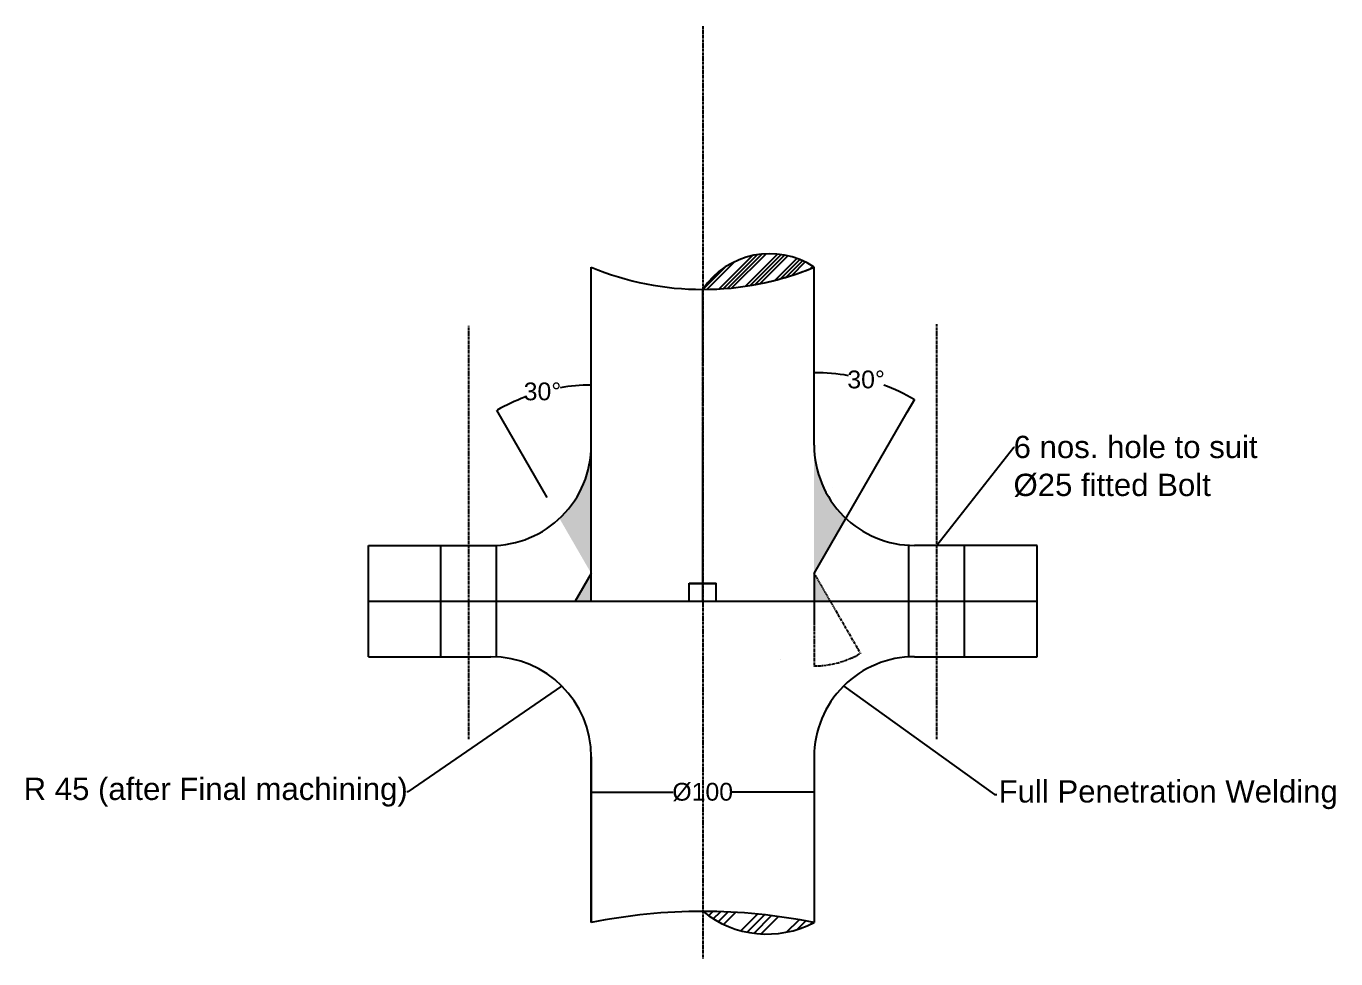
# Model space of a CAD drawing. Header units: millimetres. Extents: x 9612 to 23319, y 1863 to 14354.
# Drawn here: x 14013 to 14603, y 6083 to 6503 of the extents above; entities that cross this region are included whole.
import ezdxf

# ---------------------------------------------------------------- set-up
doc = ezdxf.new("R2010")
doc.units = ezdxf.units.MM
doc.header["$MEASUREMENT"] = 0
for name, pattern in [('CENTER', [2, 1.25, -0.25, 0.25, -0.25]), ('CENTER2', [1.125, 0.75, -0.125, 0.125, -0.125]), ('HIDDEN2', [0.1875, 0.125, -0.0625])]:
    doc.linetypes.add(name, pattern=pattern)
doc.styles.get("Standard").update_dxf_attribs({"font": 'arial.ttf'})
doc.dimstyles.get("Standard").update_dxf_attribs({"dimtxt": 0.18, "dimasz": 0.18, "dimexe": 0.18, "dimexo": 0.0625, "dimgap": 0.09, "dimtad": 0, "dimtih": 1, "dimtoh": 1, "dimdec": 4, "dimzin": 0, "dimdsep": 46, "dimtxsty": 'Standard', "dimcen": 0.09, "dimadec": 0, "dimazin": 0, "dimtfac": 1, "dimtdec": 4, "dimtofl": 0, "dimtmove": 0, "dimatfit": 3, "dimfxl": 1, "dimtolj": 1, "dimtzin": 0, "dimarcsym": 0})

# ---------------------------------------------------------------- blocks, each defined once
blk = doc.blocks.new('*D2')
at = {"color": 0, "linetype": 'CENTER', "lineweight": -2, "transparency": 16777216}
for p, q in [((14377.65, 6240.07), (14388.86, 6220.65)), ((14367.94, 6234.79), (14367.94, 6215.04))]:
    blk.add_line(p, q, dxfattribs=at)
blk.add_arc((14367.94, 6256.88), 41.65, 270.24761, 299.76231, dxfattribs=at)
at = {"color": 0, "linetype": 'CENTER', "transparency": 16777216}
for points in [[(14388.6, 6220.74), (14388.63, 6220.69), (14388.77, 6220.81)], [(14368.12, 6215.19), (14368.12, 6215.25), (14367.94, 6215.22)]]:
    blk.add_solid(points, dxfattribs=at)
at = {"layer": 'Defpoints', "color": 0, "linetype": 'CENTER', "transparency": 16777216}
for p in [(14367.94, 6256.88), (14367.94, 6256.88), (14377.62, 6240.12), (14367.94, 6234.85), (14382.19, 6217.74)]:
    blk.add_point(p, dxfattribs=at)
at = {"color": 0, "linetype": 'CENTER', "transparency": 16777216, "insert": (14352.99, 6218), "char_height": 0.18, "attachment_point": 5}
blk.add_mtext('\\A1;30°', dxfattribs=at)
blk = doc.blocks.new('*D3')
at = {"color": 0, "linetype": 'Continuous', "lineweight": -2, "transparency": 16777216}
blk.add_line((14409.88, 6329.49), (14413.24, 6335.3), dxfattribs=at)
for start, end in [(80.14747, 89.88589), (60.10419, 69.71486)]:
    blk.add_arc((14367.94, 6256.88), 90.38, start, end, dxfattribs=at)
at = {"color": 0, "linetype": 'Continuous', "transparency": 16777216}
for points in [[(14368.12, 6347.23), (14368.12, 6347.29), (14367.94, 6347.26)], [(14413, 6335.26), (14412.98, 6335.2), (14413.15, 6335.14)]]:
    blk.add_solid(points, dxfattribs=at)
at = {"layer": 'Defpoints', "color": 0, "linetype": 'Continuous', "transparency": 16777216}
for p in [(14367.94, 6425.35), (14398.86, 6341.8), (14409.85, 6329.43), (14367.94, 6256.88), (14367.94, 6256.88)]:
    blk.add_point(p, dxfattribs=at)
at = {"color": 0, "linetype": 'Continuous', "transparency": 16777216, "insert": (14391.34, 6344.17), "char_height": 0.18, "attachment_point": 5}
blk.add_mtext('\\A1;{\\H44.44444x;30°}', dxfattribs=at)
blk = doc.blocks.new('*D4')
at = {"layer": 'Defpoints', "color": 0, "linetype": 'Continuous', "transparency": 16777216}
for p in [(14251.2, 6349.81), (14267.59, 6314.55), (14267.59, 6256.88), (14267.59, 6256.88), (14267.59, 6256.88)]:
    blk.add_point(p, dxfattribs=at)
blk = doc.blocks.new('*D5')
at = {"color": 0, "lineweight": -2, "transparency": 16777216}
for p, q in [((14267.59, 6323.15), (14267.59, 6341.87)), ((14247.8, 6291.13), (14225.07, 6330.46))]:
    blk.add_line(p, q, dxfattribs=at)
for start, end in [(90.1216, 99.52391), (110.64426, 119.90128)]:
    blk.add_arc((14267.59, 6256.88), 84.81, start, end, dxfattribs=at)
at = {"color": 0, "transparency": 16777216}
for points in [[(14267.41, 6341.72), (14267.41, 6341.66), (14267.59, 6341.69)], [(14225.33, 6330.37), (14225.3, 6330.42), (14225.16, 6330.31)]]:
    blk.add_solid(points, dxfattribs=at)
at = {"layer": 'Defpoints', "color": 0, "transparency": 16777216}
for p in [(14252.86, 6340.4), (14267.59, 6323.08), (14247.83, 6291.08), (14267.59, 6256.88), (14267.59, 6256.88)]:
    blk.add_point(p, dxfattribs=at)
at = {"color": 0, "transparency": 16777216, "insert": (14245.63, 6338.79), "char_height": 0.18, "attachment_point": 5}
blk.add_mtext('\\A1;{\\H44.44444x;30°}', dxfattribs=at)
blk = doc.blocks.new('*D6')
at = {"color": 0, "lineweight": -2, "transparency": 16777216}
for p, q in [((14267.59, 6174.17), (14267.59, 6158.24)), ((14367.94, 6174.17), (14367.94, 6158.24)), ((14267.77, 6158.42), (14304.5, 6158.42)), ((14367.76, 6158.42), (14331.03, 6158.42))]:
    blk.add_line(p, q, dxfattribs=at)
at = {"color": 0, "transparency": 16777216}
for points in [[(14267.77, 6158.45), (14267.77, 6158.39), (14267.59, 6158.42)], [(14367.76, 6158.45), (14367.76, 6158.39), (14367.94, 6158.42)]]:
    blk.add_solid(points, dxfattribs=at)
at = {"layer": 'Defpoints', "color": 0, "transparency": 16777216}
for p in [(14267.59, 6174.24), (14367.94, 6174.24), (14367.94, 6158.42)]:
    blk.add_point(p, dxfattribs=at)
at = {"color": 0, "transparency": 16777216, "insert": (14317.77, 6158.42), "char_height": 0.18, "attachment_point": 5}
blk.add_mtext('\\A1;{\\H44.44444x;%%C100}', dxfattribs=at)
blk = doc.blocks.new('UUUUUUUUUUUUUUUUU')
at = {"linetype": 'Continuous'}
h = blk.add_hatch(dxfattribs=at)
h.set_pattern_fill('ANSI34', color=256, scale=12.041773)
h.set_pattern_definition([(44.98855, (-10227.393, -3167.0226), (-5.32176, 5.319633), []), (44.98855, (-10225.619, -3167.0226), (-5.32176, 5.319633), []), (44.98855, (-10223.8454, -3167.0226), (-5.32176, 5.319633), []), (44.98855, (-10222.0715, -3167.0226), (-5.32176, 5.319633), [])])
edge = h.paths.add_edge_path()
edge.add_ellipse((-299.66604, 263.1855), major_axis=(130.45248, 0), ratio=0.9996004, start_angle=270, end_angle=292.61986495)
edge.add_ellipse((-269.53092, 112.57008), major_axis=(36.2919, 0), ratio=0.9996004, start_angle=56.48472691, end_angle=146.13513803)
h = blk.add_hatch(color=256, dxfattribs=at)
h.dxf.hatch_style = 1
edge = h.paths.add_edge_path()
edge.add_line((-349.84008, 4.89249), (-349.84008, 62.56957))
edge.add_ellipse((-394.9967, 62.56957), major_axis=(45.15663, 0), ratio=0.9996004, start_angle=313.1285448, end_angle=360, ccw=False)
edge.add_line((-364.12594, 29.62645), (-349.84008, 4.89249))
h.paths.add_polyline_path([(-349.84008, -7.64601), (-349.84008, 4.89249), (-357.08207, -7.64601)])
edge = h.paths.add_edge_path()
edge.add_line((-249.49201, 4.89249), (-235.18, 29.6717))
edge.add_ellipse((-204.33538, 62.63928), major_axis=(-45.15663, 0), ratio=0.9996004, start_angle=360, end_angle=406.91688232, ccw=False)
edge.add_line((-249.49201, 62.63928), (-249.49201, 4.89249))
h.paths.add_polyline_path([(-249.49201, -7.64601), (-242.25001, -7.64601), (-249.49201, 4.89249)])
h = blk.add_hatch(dxfattribs=at)
h.set_pattern_fill('ANSI34', color=256, scale=24.083545)
h.set_pattern_definition([(44.98855, (-10227.393, -3114.698), (-10.64352, 10.639266), []), (44.98855, (-10223.845, -3114.698), (-10.64352, 10.639266), []), (44.98855, (-10220.298, -3114.698), (-10.64352, 10.639266), []), (44.98855, (-10216.75, -3114.698), (-10.64352, 10.639266), [])])
edge = h.paths.add_edge_path()
edge.add_ellipse((-299.66604, -400.56732), major_axis=(253.37887, 0), ratio=0.9996004, start_angle=78.57881372, end_angle=89.97975145)
edge.add_ellipse((-270.7052, -111.59034), major_axis=(45.92403, 0), ratio=0.9996004, start_angle=231.04755077, end_angle=297.5110144)
at = {"linetype": 'CENTER'}
for p, q in [((-299.66604, 251.31135), (-299.66604, -168.63614)), ((-405.00184, -69.78798), (-405.00184, 116.34749)), ((-194.30057, -69.78798), (-194.30057, 117.07534))]:
    blk.add_line(p, q, dxfattribs=at)
at = {"linetype": 'Continuous'}
for p, q in [((-349.84008, 62.56957), (-349.84008, 142.81594)), ((-349.84008, -7.64601), (-349.84008, 142.81594)), ((-249.49201, 62.63928), (-249.49201, 142.81594)), ((-249.49201, 4.89249), (-207.58415, 77.45003)), ((-349.84008, 4.89249), (-349.84008, 62.56957)), ((-450.18814, -7.64601), (-450.18814, 17.43098)), ((-450.18814, 17.43098), (-394.9967, 17.43098)), ((-417.57502, -7.64601), (-417.57502, 17.43098)), ((-392.488, -7.64601), (-392.488, 17.5007)), ((-206.84408, -7.64601), (-206.84408, 17.57041)), ((-149.14394, 17.5007), (-204.33538, 17.5007)), ((-181.75707, -7.64601), (-181.75707, 17.5007)), ((-149.14394, -7.64601), (-149.14394, 17.5007)), ((-349.84008, 4.89249), (-357.08207, -7.64601)), ((-305.68693, 0.49248), (-293.64516, 0.49248)), ((-305.68693, -7.53216), (-305.68693, 0.49248)), ((-305.68693, -7.64601), (-305.68693, 0.37863)), ((-305.68693, 0.37863), (-293.64516, 0.37863)), ((-293.64516, -7.53216), (-293.64516, 0.49248)), ((-293.64516, -7.64601), (-293.64516, 0.37863)), ((-450.18814, -32.60915), (-450.18814, -7.53216)), ((-450.18814, -7.53216), (-149.14394, -7.53216)), ((-450.18814, -7.64601), (-149.14394, -7.64601)), ((-417.57502, -32.60915), (-417.57502, -7.53216)), ((-392.488, -32.67886), (-392.488, -7.53216)), ((-206.84408, -32.67886), (-206.84408, -7.53216)), ((-181.75707, -32.60915), (-181.75707, -7.53216)), ((-149.14394, -32.60915), (-149.14394, -7.53216)), ((-450.18814, -32.60915), (-394.9967, -32.60915)), ((-204.33538, -32.60915), (-149.14394, -32.60915)), ((-349.84008, -77.74773), (-349.84008, -152.3051)), ((-349.84008, -152.3051), (-349.84008, -77.74773)), ((-249.49201, -77.74773), (-249.49201, -152.3051))]:
    blk.add_line(p, q, dxfattribs=at)
at = {"linetype": 'CENTER2'}
blk.add_line((-299.66604, -7.64601), (-299.66604, 132.78514), dxfattribs=at)
at = {"linetype": 'ByBlock', "lineweight": -2}
for p, q in [((-194.18908, 17.64275), (-159.6119, 61.69959)), ((-159.6119, 61.69959), (-159.25065, 61.69959)), ((-363.2151, -45.93206), (-432.46078, -93.40752)), ((-236.11932, -45.93539), (-168.29575, -94.71923)), ((-432.46078, -93.40752), (-432.82203, -93.40752)), ((-168.29575, -94.71923), (-167.29227, -94.71923))]:
    blk.add_line(p, q, dxfattribs=at)
at = {"linetype": 'HIDDEN2'}
for q in [(-239.81639, -11.85947), (-249.49201, -17.13139)]:
    blk.add_line((-249.49201, 4.89249), q, dxfattribs=at)
at = {"linetype": 'Continuous'}
for centre, major_axis, start_param, end_param in [((-269.53092, 112.57008), (36.2919, 0), 0.985844462, 2.550539312), ((-299.66604, 263.1855), (-130.45248, 0), 1.176005207, 1.965587446), ((-299.66604, 263.1855), (130.45248, 0), -1.416336728, -1.176005207), ((-394.9967, 62.56957), (45.15663, 0), 4.71238898, 6.283185307), ((-204.33538, 62.63928), (-45.15663, 0), 0, 1.570796327), ((-394.9967, -77.74773), (-45.15663, 0), 3.141592654, 4.71238898), ((-204.33538, -77.74773), (45.15663, 0), 1.570796327, 3.141592654), ((-299.66604, -400.56732), (253.37887, 0), 1.371459022, 1.770133632), ((-270.7052, -111.59034), (45.92403, 0), 4.030030634, 5.192546762)]:
    blk.add_ellipse(centre, major_axis=major_axis, ratio=0.9996004, start_param=start_param, end_param=end_param, dxfattribs=at)
blk.add_solid([(-194.1654, 17.62418), (-194.30057, 17.5007), (-194.21277, 17.66133)])
at = {"linetype": 'HIDDEN2'}
for points in [[(-363.23213, -45.90724), (-363.06615, -45.82993), (-363.19807, -45.95687)], [(-236.13691, -45.95982), (-236.26594, -45.82993), (-236.10174, -45.91096)]]:
    blk.add_solid(points, dxfattribs=at)
at = {"width": 1.0004}
for s, p in [('6 nos. hole to suit', (-159.6874, 56.84499)), ('Ø25 fitted Bolt', (-159.72847, 39.75751)), ('R 45 (after Final machining)', (-605.37274, -97.11946)), ('Full Penetration Welding', (-166.43527, -98.26012))]:
    blk.add_text(s, height=10.0307966, dxfattribs=at).set_placement(p)
at = {"linetype": 'Continuous'}
dim = blk.add_angular_dim_2l(base=(-218.57031, 89.81867), line1=((-249.49201, 4.89249), (-249.49201, 173.37159)), line2=((-249.49201, 4.89249), (-207.58415, 77.45003)), text='{\\H44.44444x;<>}', dimstyle='Standard', dxfattribs=at)
dim.commit()
dim.dimension.update_dxf_attribs({"geometry": '*D3', "text_midpoint": (-226.0923, 92.19118), "insert": (-14617.43422, -6251.9832)})
dim = blk.add_angular_dim_2l(base=(-366.23263, 97.82211), line1=((-349.84008, 4.89249), (-349.84008, 62.56957)), line2=((-349.84008, 4.89249), (-349.84008, 4.89249)), dimstyle='Standard', dxfattribs=at)
dim.commit()
dim.dimension.update_dxf_attribs({"geometry": '*D4', "text_midpoint": (-366.23263, 97.82211), "insert": (-14617.43422, -6251.9832)})
dim = blk.add_angular_dim_2l(base=(-364.57878, 88.41482), line1=((-349.84008, 4.89249), (-349.84008, 71.10152)), line2=((-349.84008, 4.89249), (-369.60623, 39.09692)), text='{\\H44.44444x;<>}', dimstyle='Standard')
dim.commit()
dim.dimension.update_dxf_attribs({"geometry": '*D5', "text_midpoint": (-371.8076, 86.81096), "insert": (-14617.43422, -6251.9832)})
at = {"linetype": 'CENTER'}
dim = blk.add_angular_dim_2l(base=(-235.24184, -34.24548), line1=((-249.49201, 4.89249), (-239.81639, -11.85947)), line2=((-249.49201, 4.89249), (-249.49201, -17.13139)), dimstyle='Standard', dxfattribs=at)
dim.commit()
dim.dimension.update_dxf_attribs({"geometry": '*D2', "text_midpoint": (-264.44168, -33.98366), "dimtype": 130, "insert": (-14617.43422, -6251.9832)})
dim = blk.add_linear_dim(base=(-249.49201, -93.56167), p1=(-349.84008, -77.74773), p2=(-249.49201, -77.74773), text='{\\H44.44444x;%%C100}', dimstyle='Standard')
dim.commit()
dim.dimension.update_dxf_attribs({"geometry": '*D6', "text_midpoint": (-299.66604, -93.56167), "insert": (-14617.43422, -6251.9832)})

msp = doc.modelspace()

# ---------------------------------------------------------------- block references
msp.add_blockref('UUUUUUUUUUUUUUUUU', (14617.43422, 6251.9832))

doc.saveas('drawing.dxf')
